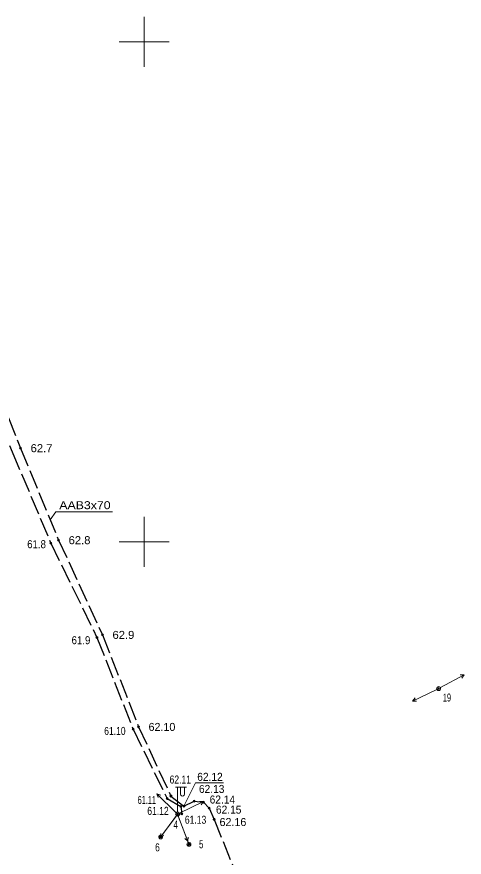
# Model space of a CAD drawing. Extents: x 643590 to 643682, y 6457865 to 6458008.
# Drawn here: x 643637.3 to 643682, y 6457918.5 to 6458002.5 of the extents above; entities that cross this region are included whole.
import ezdxf

# ---------------------------------------------------------------- set-up
doc = ezdxf.new("R2010")
doc.units = 0
doc.header["$LTSCALE"] = 0.32
doc.header["$PDMODE"] = 32
doc.header["$PDSIZE"] = 0.16
doc.linetypes.add('LONG_DASHED', pattern=[7.5, 6, -1.5])
for name, color, linetype, lineweight in [('11', 7, 'Continuous', 13), ('12', 7, 'Continuous', 13), ('21', 7, 'LONG_DASHED', 25), ('54', 7, 'Continuous', 13), ('57', 7, 'Continuous', 13), ('61', 7, 'Continuous', 13)]:
    doc.layers.add(name, color=color, linetype=linetype, lineweight=lineweight)
doc.layers.add('49', color=7, linetype='Continuous')
doc.layers.add('62', color=7, linetype='Continuous')

msp = doc.modelspace()

# ---------------------------------------------------------------- hatches: boundary and pattern name
at = {"layer": '54'}
for points in [[(643637.75, 6457959.37, 1), (643637.55, 6457959.37, 1)], [(643640.78, 6457949.87, 1), (643640.58, 6457949.87, 1)], [(643641.55, 6457950.17, 1), (643641.35, 6457950.17, 1)], [(643645.39, 6457940.44, 1), (643645.19, 6457940.44, 1)], [(643645.94, 6457940.7, 1), (643645.74, 6457940.7, 1)], [(643679.56, 6457935.34, 1), (643679.36, 6457935.34, 1)], [(643649.01, 6457931.27, 1), (643648.81, 6457931.27, 1)], [(643649.55, 6457931.5, 1), (643649.35, 6457931.5, 1)], [(643652.4, 6457924.34, 1), (643652.2, 6457924.34, 1)], [(643652.79, 6457924.59, 1), (643652.59, 6457924.59, 1)], [(643653.77, 6457923.54, 1), (643653.57, 6457923.54, 1)], [(643654.09, 6457923.58, 1), (643653.89, 6457923.58, 1)], [(643655.12, 6457924.08, 1), (643654.92, 6457924.08, 1)], [(643656.03, 6457923.97, 1), (643655.83, 6457923.97, 1)], [(643653.45, 6457922.78, 1), (643653.25, 6457922.78, 1)], [(643653.86, 6457922.8, 1), (643653.66, 6457922.8, 1)], [(643656.61, 6457923.38, 1), (643656.41, 6457923.38, 1)], [(643657.1, 6457922.26, 1), (643656.9, 6457922.26, 1)], [(643651.76, 6457920.51, 1), (643651.56, 6457920.51, 1)], [(643654.59, 6457919.77, 1), (643654.39, 6457919.77, 1)]]:
    msp.add_hatch(color=256, dxfattribs=at).paths.add_polyline_path(points)

# ---------------------------------------------------------------- linework, layer by layer
at = {"layer": '11'}
for p, q in [((643653.15, 6457925.48), (643654.25, 6457925.48)), ((643653.35, 6457925.48), (643653.35, 6457922.98)), ((643653.65, 6457925.48), (643653.65, 6457924.78)), ((643654.05, 6457925.48), (643654.05, 6457924.78))]:
    msp.add_line(p, q, dxfattribs=at)
for centre, radius in [((643653.35, 6457922.78), 0.2), ((643651.66, 6457920.51), 0.1993), ((643654.49, 6457919.77), 0.1993)]:
    msp.add_circle(centre, radius, dxfattribs=at)
msp.add_arc((643653.85, 6457924.7798), 0.2, 179.93931, 0.0607, dxfattribs=at)
at = {"layer": '12'}
for p, q in [((643679.64, 6457935.43), (643682.02, 6457936.71)), ((643679.28, 6457935.25), (643676.85, 6457934.08)), ((643653.21, 6457922.92), (643651.29, 6457924.82)), ((643653.53, 6457922.87), (643655.96, 6457924.04)), ((643653.23, 6457922.62), (643651.62, 6457920.45)), ((643653.42, 6457922.59), (643654.38, 6457920.07))]:
    msp.add_line(p, q, dxfattribs=at)
for points in [[(643681.61, 6457936.7), (643682.02, 6457936.71), (643681.78, 6457936.37)], [(643677.25, 6457934.08), (643676.85, 6457934.08), (643677.1, 6457934.41)], [(643651.42, 6457924.44), (643651.29, 6457924.82), (643651.68, 6457924.69)], [(643655.56, 6457924.05), (643655.96, 6457924.04), (643655.71, 6457923.72)], [(643654.49, 6457919.77), (643653.35, 6457922.78), (643651.66, 6457920.51)], [(643651.98, 6457920.64), (643651.62, 6457920.45), (643651.69, 6457920.86)], [(643654.42, 6457920.47), (643654.38, 6457920.07), (643654.08, 6457920.35)]]:
    msp.add_lwpolyline(points, dxfattribs=at)
for centre in [(643679.46, 6457935.34), (643679.46, 6457935.34), (643653.35, 6457922.78), (643653.35, 6457922.78), (643653.35, 6457922.78), (643653.35, 6457922.78)]:
    msp.add_circle(centre, 0.2, dxfattribs=at)
at = {"layer": '21'}
for points in [[(643619.86, 6458002), (643621.41, 6458001.44), (643621.72, 6458001.1), (643623.67, 6457990.5), (643628.53, 6457978.08), (643632.84, 6457968.5), (643636.8, 6457959), (643640.68, 6457949.87), (643645.29, 6457940.44), (643648.91, 6457931.27), (643652.3, 6457924.34), (643653.67, 6457923.54), (643653.76, 6457922.8)], [(643620, 6458002.01), (643621.39, 6458001.61), (643621.85, 6458001.31), (643624.46, 6457990.9), (643629.41, 6457978.42), (643633.75, 6457969.1), (643637.65, 6457959.37), (643641.45, 6457950.17), (643645.84, 6457940.7), (643649.45, 6457931.5), (643652.69, 6457924.59), (643653.99, 6457923.58), (643655.02, 6457924.08), (643655.93, 6457923.97), (643656.51, 6457923.38), (643657, 6457922.26), (643660.14, 6457914.51)]]:
    msp.add_lwpolyline(points, dxfattribs=at)
at = {"layer": '21', "linetype": 'Continuous', "lineweight": 13}
msp.add_lwpolyline([(643640.61, 6457952.21), (643641.17, 6457953), (643646.85, 6457953)], dxfattribs=at)
at = {"layer": '54'}
for centre in [(643637.65, 6457959.37), (643640.68, 6457949.87), (643641.45, 6457950.17), (643645.29, 6457940.44), (643645.84, 6457940.7), (643679.46, 6457935.34), (643648.91, 6457931.27), (643649.45, 6457931.5), (643652.3, 6457924.34), (643652.69, 6457924.59), (643653.67, 6457923.54), (643653.99, 6457923.58), (643655.02, 6457924.08), (643655.93, 6457923.97), (643653.35, 6457922.78), (643653.76, 6457922.8), (643656.51, 6457923.38), (643657, 6457922.26), (643651.66, 6457920.51), (643654.49, 6457919.77)]:
    msp.add_circle(centre, 0.1, dxfattribs=at)
for p in [(643637.65, 6457959.37), (643640.68, 6457949.87), (643641.45, 6457950.17), (643645.29, 6457940.44), (643645.84, 6457940.7), (643679.46, 6457935.34), (643648.91, 6457931.27), (643649.45, 6457931.5), (643652.3, 6457924.34), (643652.69, 6457924.59), (643653.67, 6457923.54), (643653.99, 6457923.58), (643655.02, 6457924.08), (643655.93, 6457923.97), (643653.35, 6457922.78), (643653.76, 6457922.8), (643656.51, 6457923.38), (643657, 6457922.26), (643651.66, 6457920.51), (643654.49, 6457919.77)]:
    msp.add_point(p, dxfattribs=at)
at = {"layer": '57'}
msp.add_lwpolyline([(643653.99, 6457923.58), (643655.15, 6457925.9), (643657.95, 6457925.9)], dxfattribs=at)
at = {"layer": '61'}
for p, q in [((643650, 6458002.5), (643650, 6457997.5)), ((643647.5, 6458000), (643652.5, 6458000)), ((643650, 6457952.5), (643650, 6457947.5)), ((643647.5, 6457950), (643652.5, 6457950))]:
    msp.add_line(p, q, dxfattribs=at)

# ---------------------------------------------------------------- texts
at = {"layer": '21', "width": 1.15}
msp.add_text('AAB3x70', height=0.8, dxfattribs=at).set_placement((643641.52, 6457953.27))
at = {"layer": '49'}
for s, width, p in [('62.7', 1.05, (643638.65, 6457958.97)), ('62.8', 1.05, (643642.45, 6457949.77)), ('61.8', 0.9, (643638.31, 6457949.37)), ('61.9', 0.9, (643642.75, 6457939.77)), ('62.9', 1.05, (643646.84, 6457940.3)), ('61.10', 0.8, (643646.01, 6457930.7)), ('62.11', 0.8, (643652.55, 6457925.84)), ('62.12', 0.95, (643655.32, 6457926.11)), ('62.13', 0.95, (643655.49, 6457924.9)), ('61.11', 0.6, (643649.36, 6457923.8)), ('62.14', 0.95, (643656.56, 6457923.84)), ('62.15', 0.95, (643657.19, 6457922.83)), ('61.12', 0.8, (643650.32, 6457922.71)), ('61.13', 0.8, (643654.08, 6457921.82))]:
    msp.add_text(s, height=0.8, dxfattribs=dict(at, width=width)).set_placement(p)
for s, p in [('62.10', (643650.45, 6457931.1)), ('62.16', (643657.55, 6457921.59))]:
    msp.add_text(s, height=0.8, dxfattribs=at).set_placement(p)
at = {"layer": '62'}
for s, width, p in [('19', 0.6, (643679.89, 6457934.04)), ('4', 0.75, (643652.94, 6457921.32)), ('6', 0.8, (643651.1, 6457919.06)), ('5', 0.75, (643655.49, 6457919.37))]:
    msp.add_text(s, height=0.8, dxfattribs=dict(at, width=width)).set_placement(p)

doc.saveas('drawing.dxf')
